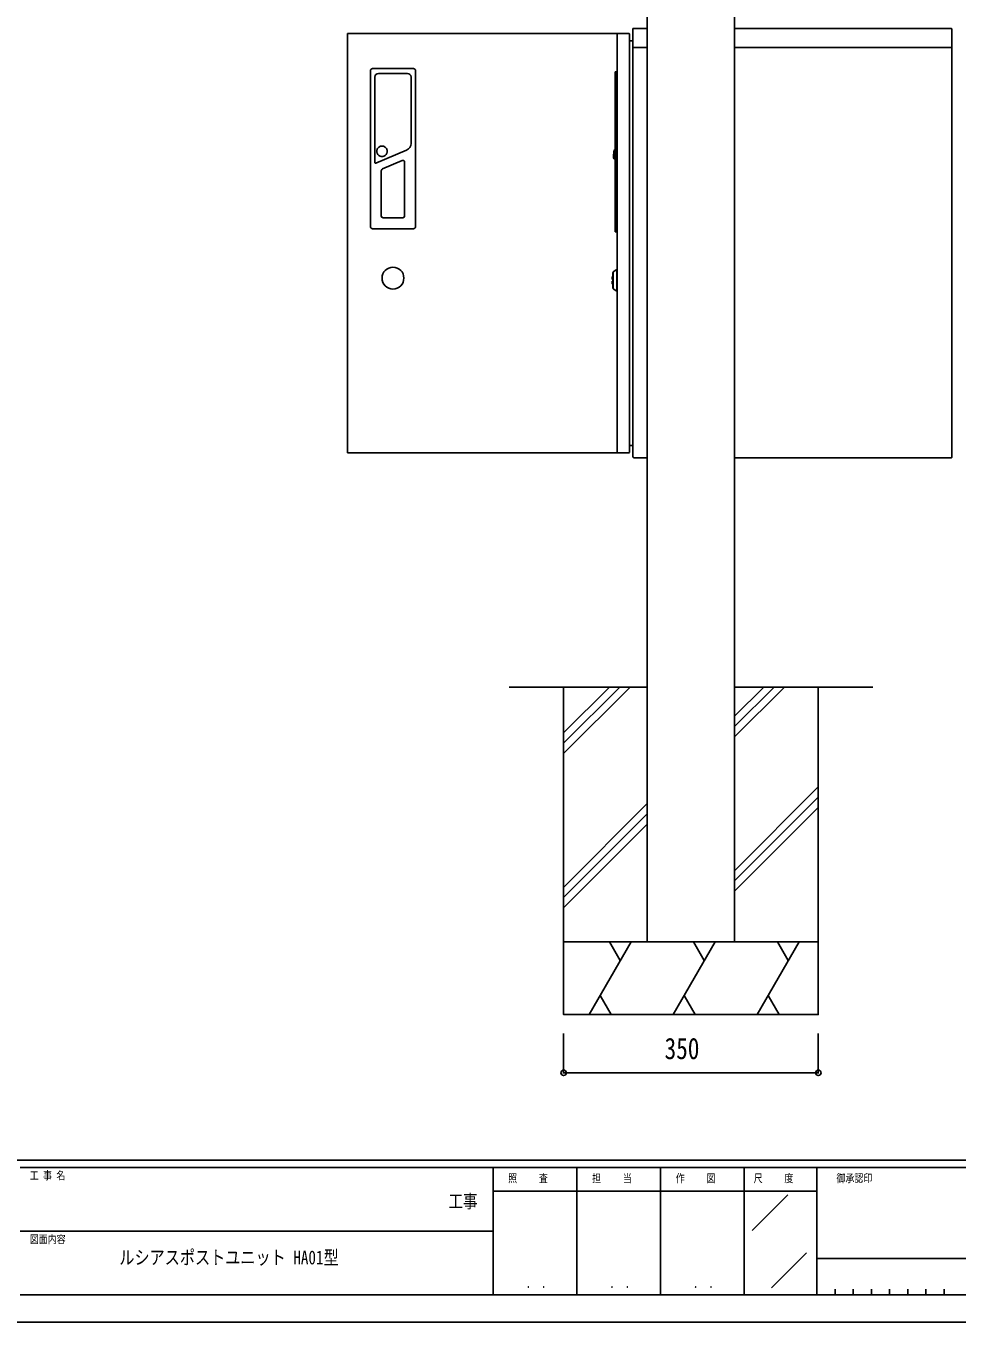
# Model space of a CAD drawing. Units: millimetres, scale not verified. Extents: x -2102 to 2102, y -1485 to 1485.
# Drawn here: x 5 to 1285, y -1485 to 296 of the extents above; entities that cross this region are included whole.
import ezdxf
from ezdxf.enums import TextEntityAlignment as Align

# ---------------------------------------------------------------- set-up
doc = ezdxf.new("R2010")
doc.units = ezdxf.units.MM
doc.header["$LTSCALE"] = 8
for name, color, linetype in [('0-1_USER1', 3, 'Continuous'), ('0-3_YKK_A1', 4, 'Continuous'), ('0-4_YKK_D', 6, 'Continuous'), ('0-5_YKK_ZWAK', 7, 'Continuous')]:
    doc.layers.add(name, color=color, linetype=linetype)
doc.styles.add('ＭＳ ゴシック', font='')
doc.styles.get('ＭＳ ゴシック').set_extended_font_data('MS Gothic')

msp = doc.modelspace()

# ---------------------------------------------------------------- linework, layer by layer
at = {"layer": '0-3_YKK_A1'}
for p, q in [((447.51, 285.5), (819.11, 285.5)), ((447.51, 285.5), (447.51, -290.5)), ((819.11, 285.5), (834.11, 285.5)), ((839.51, 291.5), (839.51, 267.5)), ((840.51, 292.5), (840.61, 292.5)), ((840.58, 292.5), (840.51, 292.5)), ((840.58, 292.5), (840.563, 292.576)), ((840.58, 292.5), (859.51, 292.5)), ((979.51, 292.5), (1277.11, 292.5)), ((1277.11, 292.5), (1277.492, 292.424)), ((1278.11, -296.5), (1278.11, 291.559)), ((818.11, 284.5), (818.11, -289.5)), ((835.11, 284.5), (835.11, -289.5)), ((839.51, 275.5), (835.11, 275.5)), ((839.51, 267.5), (839.51, 265.5)), ((859.51, 266.5), (839.51, 266.5)), ((839.51, 265.5), (839.51, -295.5)), ((1278.11, 266.5), (979.51, 266.5)), ((478.91, 234.26), (478.91, 20.26)), ((537.91, 237.26), (481.91, 237.26)), ((540.91, 20.26), (540.91, 234.26)), ((817.11, 233), (815.11, 233)), ((815.11, 230), (815.11, 233)), ((817.11, 230), (817.11, 233)), ((817.11, 232), (818.11, 232)), ((485.103, 225.76), (485.103, 108.217)), ((529.81, 230.668), (490.01, 230.668)), ((534.717, 134.538), (534.717, 225.76)), ((815.11, 16), (815.11, 230)), ((817.11, 16), (817.11, 230)), ((486.366, 107.382), (528.695, 125.424)), ((814.825, 126.001), (814.68, 125.977)), ((815.11, 126.006), (814.825, 126.001)), ((522.43, 111.077), (495.734, 99.699)), ((525.91, 34.76), (525.91, 108.777)), ((813.305, 113.822), (813.363, 113.668)), ((813.78, 113.418), (815.11, 113.394)), ((493.91, 96.939), (493.91, 34.76)), ((496.41, 32.26), (523.41, 32.26)), ((481.91, 17.26), (507.91, 17.26)), ((507.91, 17.26), (507.91, 17.278)), ((511.91, 17.278), (507.91, 17.278)), ((511.91, 17.26), (511.91, 17.278)), ((511.91, 17.278), (537.91, 17.278)), ((511.91, 17.26), (537.91, 17.26)), ((815.11, 13), (815.11, 16)), ((815.11, 13), (817.11, 13)), ((817.11, 13), (817.11, 16)), ((817.11, 13.7), (818.11, 13.7)), ((812.11, -48), (811.31, -48.8)), ((811.31, -48.8), (811.31, -51.9)), ((811.31, -51.9), (811.325, -51.993)), ((811.61, -52.2), (812.01, -52.2)), ((812.01, -52.2), (812.01, -52.25)), ((812.01, -52.25), (812.11, -52.25)), ((812.01, -52.25), (812.01, -54.75)), ((812.11, -64.2), (812.11, -42.8)), ((812.41, -53.5), (812.41, -42.5)), ((817.71, -38.5), (812.81, -41.9)), ((812.81, -41.9), (812.81, -65.1)), ((818.01, -38.5), (817.71, -38.5)), ((817.71, -38.5), (817.71, -68.5)), ((818.01, -38.5), (818.01, -68.5)), ((818.11, -43.578), (818.01, -43.578)), ((818.01, -44.656), (818.11, -44.656)), ((818.11, -45.738), (818.01, -45.738)), ((818.11, -46.09), (818.01, -46.09)), ((811.31, -55.1), (811.314, -55.047)), ((811.31, -55.1), (811.31, -58.2)), ((811.31, -58.2), (812.11, -59)), ((811.315, -55.041), (811.314, -55.047)), ((812.01, -54.8), (811.61, -54.8)), ((812.01, -54.75), (812.01, -54.8)), ((812.11, -54.75), (812.01, -54.75)), ((812.11, -64.2), (812.41, -64.5)), ((812.41, -64.5), (812.41, -53.5)), ((812.41, -64.5), (812.81, -64.5)), ((812.81, -65.1), (817.71, -68.5)), ((817.71, -68.5), (818.01, -68.5)), ((818.11, -63.422), (818.01, -63.422)), ((839.51, -280.5), (835.11, -280.5)), ((447.51, -290.5), (819.11, -290.5)), ((819.11, -290.5), (834.11, -290.5)), ((840.51, -296.5), (840.51, -297.5)), ((859.51, -297.5), (840.51, -297.5)), ((1277.039, -297.5), (979.51, -297.5)), ((1277.039, -297.5), (1277.11, -297.5)), ((1278.11, -296.5), (1278.033, -296.883)), ((859.51, -612.5), (669.51, -612.5)), ((744.51, -612.5), (859.51, -612.5)), ((744.51, -675.519), (807.529, -612.5)), ((744.51, -689.662), (821.671, -612.5)), ((744.51, -703.804), (835.813, -612.5)), ((1169.51, -612.5), (979.51, -612.5)), ((979.51, -652.652), (1019.661, -612.5)), ((979.51, -666.794), (1033.803, -612.5)), ((979.51, -680.936), (1047.945, -612.5)), ((979.51, -864.784), (1094.51, -749.784)), ((979.51, -878.926), (1094.51, -763.926)), ((744.51, -887.652), (859.51, -772.652)), ((979.51, -893.068), (1094.51, -778.068)), ((744.51, -901.794), (859.51, -786.794)), ((744.51, -915.936), (859.51, -800.936)), ((779.542, -1062.5), (837.277, -962.5)), ((807.543, -962.5), (822.41, -988.25)), ((895.012, -1062.5), (952.747, -962.5)), ((923.013, -962.5), (937.88, -988.25)), ((1010.482, -1062.5), (1068.217, -962.5)), ((1038.483, -962.5), (1053.35, -988.25)), ((1093.925, -962.5), (1094.51, -961.916)), ((809.675, -1062.27), (794.675, -1036.289)), ((925.145, -1062.27), (910.145, -1036.289)), ((1040.615, -1062.27), (1025.615, -1036.289)), ((749.675, -1062.27), (749.808, -1062.5)), ((865.145, -1062.27), (865.278, -1062.5)), ((980.615, -1062.27), (980.748, -1062.5))]:
    msp.add_line(p, q, dxfattribs=at)
for points in [[(979.51, 982), (979.51, -612.5), (979.51, -962.5), (859.51, -962.5), (859.51, -612.5), (859.51, 982)], [(1277.108, 292.495), (1277.106, 292.491), (1277.104, 292.486), (1277.103, 292.48), (1277.101, 292.474), (1277.099, 292.466), (1277.097, 292.458), (1277.095, 292.448), (1277.094, 292.437), (1277.092, 292.424)], [(1278.11, 291.5), (1278.105, 291.539), (1278.1, 291.579), (1278.095, 291.618), (1278.09, 291.657), (1278.083, 291.695), (1278.076, 291.734), (1278.067, 291.772), (1278.058, 291.809), (1278.046, 291.846), (1278.033, 291.883), (1278.019, 291.919), (1278.002, 291.954), (1277.984, 291.988), (1277.964, 292.022), (1277.943, 292.055), (1277.92, 292.087), (1277.896, 292.119), (1277.871, 292.149), (1277.844, 292.179), (1277.817, 292.207), (1277.788, 292.235), (1277.759, 292.261), (1277.728, 292.287), (1277.697, 292.311), (1277.665, 292.333), (1277.632, 292.355), (1277.598, 292.374), (1277.563, 292.393), (1277.528, 292.409), (1277.492, 292.424)], [(494.81, 116.475), (494.061, 116.514), (493.327, 116.63), (492.601, 116.824), (491.898, 117.093), (491.227, 117.435), (490.594, 117.845), (490.009, 118.32), (489.475, 118.853), (489, 119.44), (488.587, 120.074), (488.244, 120.749), (487.972, 121.455), (487.776, 122.187), (487.657, 122.936), (487.618, 123.693), (487.657, 124.45), (487.775, 125.199), (487.971, 125.931), (488.242, 126.638), (488.585, 127.312), (488.997, 127.947), (489.472, 128.534), (490.005, 129.068), (490.591, 129.543), (491.223, 129.953), (491.894, 130.295), (492.597, 130.565), (493.324, 130.76), (494.06, 130.876), (494.81, 130.916), (495.559, 130.876), (496.294, 130.76), (497.02, 130.566), (497.723, 130.297), (498.394, 129.955), (499.027, 129.544), (499.612, 129.07), (500.146, 128.536), (500.621, 127.949)], [(500.621, 127.949), (501.033, 127.315), (501.377, 126.64), (501.648, 125.934), (501.844, 125.202), (501.963, 124.453), (502.002, 123.696), (501.963, 122.939), (501.844, 122.19), (501.648, 121.458), (501.377, 120.752), (501.034, 120.077), (500.622, 119.443), (500.147, 118.855), (499.614, 118.322), (499.028, 117.847), (498.396, 117.437), (497.726, 117.095), (497.022, 116.826), (496.296, 116.631), (495.56, 116.514), (494.81, 116.475)], [(814.368, 125.682), (814.374, 125.695), (814.38, 125.708), (814.387, 125.72), (814.393, 125.733), (814.4, 125.745), (814.407, 125.758), (814.414, 125.77), (814.421, 125.782), (814.429, 125.794), (814.437, 125.805), (814.446, 125.817), (814.456, 125.828), (814.466, 125.84), (814.476, 125.85), (814.487, 125.861), (814.498, 125.871), (814.509, 125.881), (814.521, 125.891), (814.532, 125.9), (814.545, 125.909), (814.557, 125.917), (814.57, 125.926), (814.583, 125.934), (814.596, 125.941), (814.61, 125.948), (814.624, 125.955), (814.638, 125.961), (814.652, 125.967), (814.666, 125.972), (814.68, 125.977)], [(812.983, 116.239), (813.001, 116.452), (813.055, 117.062), (813.136, 117.998), (813.237, 119.146), (813.344, 120.367), (813.444, 121.515), (813.526, 122.451), (813.579, 123.061), (813.598, 123.274)], [(813.787, 113.417), (813.771, 113.419), (813.754, 113.421), (813.738, 113.423), (813.722, 113.426), (813.705, 113.428), (813.689, 113.431), (813.673, 113.434), (813.657, 113.438), (813.641, 113.442), (813.626, 113.447), (813.609, 113.453), (813.593, 113.46), (813.577, 113.467), (813.562, 113.475), (813.547, 113.483), (813.532, 113.493), (813.517, 113.502), (813.502, 113.512), (813.488, 113.523), (813.475, 113.534), (813.461, 113.546), (813.448, 113.558), (813.436, 113.57), (813.424, 113.583), (813.412, 113.596), (813.401, 113.61), (813.391, 113.624), (813.381, 113.638), (813.371, 113.653), (813.363, 113.668)], [(811.61, -52.2), (811.596, -52.198), (811.583, -52.196), (811.57, -52.194), (811.556, -52.192), (811.543, -52.19), (811.53, -52.187), (811.517, -52.184), (811.505, -52.18), (811.492, -52.176), (811.48, -52.171), (811.468, -52.165), (811.457, -52.159), (811.446, -52.152), (811.435, -52.145), (811.425, -52.137), (811.414, -52.128), (811.404, -52.119), (811.394, -52.109), (811.385, -52.099), (811.376, -52.088), (811.369, -52.08), (811.363, -52.072), (811.357, -52.063), (811.351, -52.054), (811.346, -52.045), (811.341, -52.035), (811.336, -52.025), (811.332, -52.015), (811.328, -52.004), (811.325, -51.993)], [(812.81, -42.5), (812.41, -42.5), (812.11, -42.8)], [(811.576, -54.802), (811.568, -54.803), (811.559, -54.804), (811.55, -54.806), (811.541, -54.808), (811.532, -54.81), (811.524, -54.813), (811.515, -54.815), (811.507, -54.818), (811.498, -54.821), (811.49, -54.825), (811.48, -54.83), (811.47, -54.835), (811.46, -54.84), (811.45, -54.846), (811.44, -54.852), (811.431, -54.859), (811.422, -54.866), (811.413, -54.873), (811.404, -54.881), (811.396, -54.89), (811.388, -54.898), (811.38, -54.907), (811.372, -54.916), (811.365, -54.926), (811.358, -54.936), (811.352, -54.947), (811.346, -54.958), (811.34, -54.969), (811.334, -54.981), (811.329, -54.993), (811.328, -54.998), (811.326, -55.003), (811.324, -55.008), (811.322, -55.014), (811.321, -55.019), (811.319, -55.024), (811.318, -55.03), (811.316, -55.036), (811.315, -55.041)], [(811.576, -54.802), (811.6, -54.8), (811.607, -54.8), (811.609, -54.8), (811.61, -54.8)], [(1277.11, -297.5), (1277.149, -297.495), (1277.188, -297.491), (1277.227, -297.486), (1277.266, -297.48), (1277.305, -297.474), (1277.343, -297.466), (1277.381, -297.458), (1277.419, -297.448), (1277.456, -297.437), (1277.492, -297.424), (1277.528, -297.409), (1277.563, -297.393), (1277.598, -297.374), (1277.632, -297.355), (1277.665, -297.333), (1277.697, -297.311), (1277.728, -297.287), (1277.759, -297.261), (1277.788, -297.235), (1277.817, -297.207), (1277.844, -297.179), (1277.871, -297.149), (1277.896, -297.119), (1277.92, -297.087), (1277.943, -297.055), (1277.964, -297.022), (1277.984, -296.988), (1278.002, -296.954), (1278.019, -296.919), (1278.033, -296.883)], [(979.51, -612.5), (1094.51, -612.5), (1094.51, -962.5), (744.51, -962.5), (744.51, -612.5)]]:
    msp.add_lwpolyline(points, dxfattribs=at)
msp.add_lwpolyline([(744.51, -962.5), (1094.51, -962.5), (1094.51, -1062.5), (744.51, -1062.5)], close=True, dxfattribs=at)
msp.add_circle((509.91, -50.54), 15, dxfattribs=at)
for centre, radius, start, end in [((819.11, 284.5), 1, 90, 180), ((834.11, 284.5), 1, 0, 90), ((840.51, 291.5), 1, 90, 180), ((481.91, 234.26), 3, 90, 180), ((537.91, 234.26), 3, 0, 90), ((490.01, 225.76), 4.907, 90, 180), ((529.81, 225.76), 4.907, 0, 90), ((524.81, 134.538), 9.907, 293.08513, 0), ((834.31, 117.918), 21.4, 158.72378, 165.27491), ((486.01, 108.217), 0.907, 180, 293.08513), ((523.41, 108.777), 2.5, 0, 113.08513), ((813.481, 116.196), 0.5, 175, 184.72509), ((834.31, 117.918), 21.4, 184.72509, 191.0247), ((814.096, 123.23), 0.5, 165.27491, 175), ((496.91, 96.939), 3, 113.08513, 180), ((481.91, 20.26), 3, 180, 270), ((496.41, 34.76), 2.5, 180, 270), ((523.41, 34.76), 2.5, 270, 0), ((537.91, 20.26), 3, 270, 0), ((819.11, -289.5), 1, 180, 270), ((834.11, -289.5), 1, 270, 0), ((840.51, -295.5), 1, 180, 270)]:
    msp.add_arc(centre, radius, start, end, dxfattribs=at)
at = {"layer": '0-4_YKK_D'}
for p, q in [((744.51, -1088.5), (744.51, -1143.5)), ((1094.51, -1088.5), (1094.51, -1143.5)), ((744.51, -1142.5), (1094.51, -1142.5))]:
    msp.add_line(p, q, dxfattribs=at)
for centre in [(744.51, -1142.5), (1094.51, -1142.5)]:
    msp.add_circle(centre, 3.75, dxfattribs=at)
at = {"layer": '0-5_YKK_ZWAK'}
for p, q in [((1947.51, -1262.5), (-1952.49, -1262.5)), ((647.51, -1272.5), (-2.49, -1272.5)), ((762.51, -1272.5), (762.51, -1447.5)), ((877.51, -1272.5), (877.51, -1447.5)), ((992.51, -1272.5), (992.51, -1447.5)), ((1092.51, -1272.5), (992.51, -1272.5)), ((1608.76, -1272.5), (1092.51, -1272.5)), ((1092.51, -1272.5), (1092.51, -1447.5)), ((992.51, -1305), (647.51, -1305)), ((992.51, -1305), (1092.51, -1305)), ((1003.552, -1359.146), (1052.519, -1310.179)), ((-2.49, -1360), (647.51, -1360)), ((1030.336, -1437.994), (1078.446, -1389.884)), ((1092.51, -1397.5), (1608.76, -1397.5)), ((1117.51, -1440), (1117.51, -1447.5)), ((1142.51, -1440), (1142.51, -1447.5)), ((1167.51, -1440), (1167.51, -1447.5)), ((1192.51, -1440), (1192.51, -1447.5)), ((1217.51, -1440), (1217.51, -1447.5)), ((1242.51, -1440), (1242.51, -1447.5)), ((1267.51, -1440), (1267.51, -1447.5)), ((-2.49, -1447.5), (647.51, -1447.5)), ((647.51, -1447.5), (992.51, -1447.5)), ((992.51, -1447.5), (1092.51, -1447.5)), ((1092.51, -1447.5), (1608.76, -1447.5))]:
    msp.add_line(p, q, dxfattribs=at)
msp.add_lwpolyline([(-2102.5, -1485), (2102.5, -1485), (2102.5, 1485), (-2102.5, 1485)], close=True, dxfattribs=at)
msp.add_lwpolyline([(992.51, -1272.5), (647.51, -1272.5), (647.51, -1447.5)], dxfattribs=at)

# ---------------------------------------------------------------- texts
at = {"layer": '0-1_USER1', "style": 'ＭＳ ゴシック', "width": 0.8}
msp.add_text('ルシアスポストユニット HA01型', height=19.06, dxfattribs=at).set_placement((133.795, -1411.431), align=Align.BOTTOM_LEFT)
at = {"layer": '0-4_YKK_D', "style": 'ＭＳ ゴシック', "width": 0.8}
msp.add_text('350', height=29.33, dxfattribs=at).set_placement((883.243, -1132.5), align=Align.BOTTOM_LEFT)
at = {"layer": '0-5_YKK_ZWAK', "style": 'ＭＳ ゴシック', "width": 0.8}
for s, height, p in [('工 事 名', 11, (10.635, -1292.5)), ('照     査', 11, (668.21, -1296.25)), ('担     当', 11, (783.61, -1296.25)), ('作     図', 11, (898.61, -1296.25)), ('尺     度', 11, (1005.71, -1296.25)), ('御承認印', 11, (1119.569, -1296.25)), ('工事', 18.33, (586.167, -1333.733)), ('図面内容', 11, (10.635, -1380)), ('． ．', 12.96, (692.5, -1442.176)), ('． ．', 12.96, (807.5, -1442.176)), ('． ．', 12.96, (922.5, -1442.176))]:
    msp.add_text(s, height=height, dxfattribs=at).set_placement(p, align=Align.BOTTOM_LEFT)

doc.saveas('drawing.dxf')
